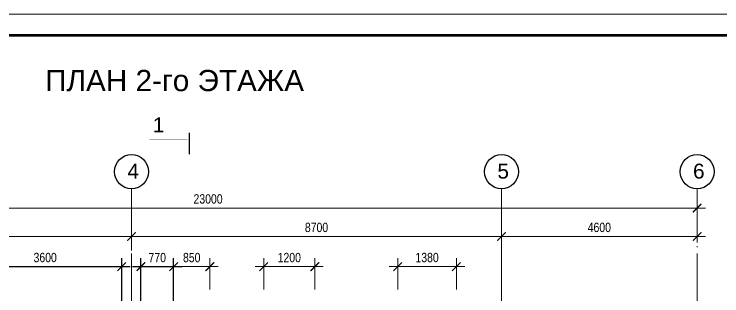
# Model space of a CAD drawing. Extents: x 4838367 to 4880367, y 1370221 to 1442915.
# Drawn here: x 4855135 to 4871776, y 1393301 to 1399921 of the extents above; entities that cross this region are included whole.
import ezdxf

# ---------------------------------------------------------------- set-up
doc = ezdxf.new("R2010")
doc.units = 0
doc.header["$MEASUREMENT"] = 0
doc.linetypes.add('ACAD_ISO04W100', pattern=[30.5, 24, -3, 0.5, -3])
doc.layers.get('0').update_dxf_attribs({"linetype": 'CONTINUOUS'})
doc.layers.get('DEFPOINTS').update_dxf_attribs({"linetype": 'CONTINUOUS'})
for name, color, linetype, lineweight in [('tekst', 150, 'CONTINUOUS', 13), ('осевые размеры', 80, 'CONTINUOUS', 9), ('стены', 7, 'CONTINUOUS', 60), ('текст13', 131, 'CONTINUOUS', 13)]:
    doc.layers.add(name, color=color, linetype=linetype, lineweight=lineweight)
for name, color, linetype in [('АР0-6_132-01_ВЫН', 132, 'CONTINUOUS'), ('АР1-3_210-10', 210, 'CONTINUOUS'), ('АР2-0_121-02_ТЕКСТ', 121, 'CONTINUOUS'), ('АР2-0_121-03_ТЕКСТ', 121, 'CONTINUOUS'), ('АР2-7_3-03_МАРК', 3, 'CONTINUOUS'), ('АР2-8_43-04_ПРГ', 43, 'CONTINUOUS'), ('ОСИ', 30, 'ACAD_ISO04W100')]:
    doc.layers.add(name, color=color, linetype=linetype)
doc.styles.add('AR-125', font='arial.ttf', dxfattribs={"height": 125})
doc.styles.add('AR220M100', font='arial.ttf', dxfattribs={"width": 0.8, "height": 220})
doc.styles.add('AR250', font='arial.ttf', dxfattribs={"height": 250})
doc.dimstyles.new('100', dxfattribs={"dimtxt": 1, "dimasz": 200, "dimexe": 200, "dimexo": 200, "dimgap": 100, "dimtad": 1, "dimdec": 0, "dimrnd": 1, "dimzin": 13, "dimdsep": 46, "dimtxsty": 'AR220M100', "dimblk1": 'ARCHTICK', "dimblk2": 'ARCHTICK', "dimsah": 1, "dimcen": 100, "dimdle": 200, "dimclrd": 256, "dimclre": 256, "dimclrt": 256, "dimadec": 0, "dimazin": 0, "dimtfac": 1, "dimtdec": 0, "dimtofl": 0, "dimtmove": 1, "dimatfit": 3, "dimldrblk": 'ARCHTICK', "dimfxl": 200, "dimtolj": 1, "dimtzin": 13, "dimlwd": -1, "dimlwe": -1, "dimarcsym": 0})

# ---------------------------------------------------------------- blocks, each defined once
blk = doc.blocks.new('_ARCHTICK')
at = {"color": 0, "linetype": 'ByBlock', "const_width": 0.15}
blk.add_lwpolyline([(-0.5, -0.5), (0.5, 0.5)], dxfattribs=at)
blk = doc.blocks.new('*D81')
at = {"layer": 'DEFPOINTS', "color": 0, "transparency": 16777216}
for p in [(4849395, 1394696), (4857895, 1394696), (4857895, 1394696)]:
    blk.add_point(p, dxfattribs=at)
at = {"layer": 'осевые размеры', "transparency": 16777216}
blk.add_line((4849195, 1394696), (4858095, 1394696), dxfattribs=at)
at = {"layer": 'осевые размеры', "transparency": 16777216, "xscale": 200, "yscale": 200, "zscale": 200, "rotation": 180}
blk.add_blockref('_ARCHTICK', (4849395, 1394696), dxfattribs=at)
at = {"layer": 'осевые размеры', "transparency": 16777216, "xscale": 200, "yscale": 200, "zscale": 200}
blk.add_blockref('_ARCHTICK', (4857895, 1394696), dxfattribs=at)
at = {"layer": 'осевые размеры', "transparency": 16777216, "insert": (4853645, 1394908), "char_height": 220, "attachment_point": 5, "style": 'AR220M100'}
blk.add_mtext('\\A1;8500', dxfattribs=at)
blk = doc.blocks.new('*D82')
at = {"layer": 'DEFPOINTS', "color": 0, "transparency": 16777216}
for p in [(4866595, 1394696), (4857895, 1394167), (4866595, 1393984)]:
    blk.add_point(p, dxfattribs=at)
at = {"layer": 'осевые размеры', "transparency": 16777216}
for p, q in [((4857895, 1394367), (4857895, 1394896)), ((4866595, 1394184), (4866595, 1394896)), ((4857695, 1394696), (4866795, 1394696))]:
    blk.add_line(p, q, dxfattribs=at)
at = {"layer": 'осевые размеры', "transparency": 16777216, "xscale": 200, "yscale": 200, "zscale": 200, "rotation": 180}
blk.add_blockref('_ARCHTICK', (4857895, 1394696), dxfattribs=at)
at = {"layer": 'осевые размеры', "transparency": 16777216, "xscale": 200, "yscale": 200, "zscale": 200}
blk.add_blockref('_ARCHTICK', (4866595, 1394696), dxfattribs=at)
at = {"layer": 'осевые размеры', "transparency": 16777216, "insert": (4862245, 1394908), "char_height": 220, "attachment_point": 5, "style": 'AR220M100'}
blk.add_mtext('\\A1;8700', dxfattribs=at)
blk = doc.blocks.new('*D95')
at = {"layer": 'DEFPOINTS', "color": 0, "transparency": 16777216}
for p in [(4859736, 1393987), (4858886, 1393253), (4859736, 1393253)]:
    blk.add_point(p, dxfattribs=at)
at = {"layer": 'текст13', "transparency": 16777216}
for p, q in [((4858886, 1393453), (4858886, 1394187)), ((4859736, 1393453), (4859736, 1394187)), ((4858686, 1393987), (4859936, 1393987))]:
    blk.add_line(p, q, dxfattribs=at)
at = {"layer": 'текст13', "transparency": 16777216, "xscale": 200, "yscale": 200, "zscale": 200, "rotation": 180}
blk.add_blockref('_ARCHTICK', (4858886, 1393987), dxfattribs=at)
at = {"layer": 'текст13', "transparency": 16777216, "xscale": 200, "yscale": 200, "zscale": 200}
blk.add_blockref('_ARCHTICK', (4859736, 1393987), dxfattribs=at)
at = {"layer": 'текст13', "transparency": 16777216, "insert": (4859311, 1394199), "char_height": 220, "attachment_point": 5, "style": 'AR220M100'}
blk.add_mtext('\\A1;850', dxfattribs=at)
blk = doc.blocks.new('*D96')
at = {"layer": 'DEFPOINTS', "color": 0, "transparency": 16777216}
for p in [(4864155, 1393987), (4864155, 1393253), (4865535, 1393253)]:
    blk.add_point(p, dxfattribs=at)
at = {"layer": 'текст13', "transparency": 16777216}
for p, q in [((4864155, 1393453), (4864155, 1394187)), ((4865535, 1393453), (4865535, 1394187)), ((4865735, 1393987), (4863955, 1393987))]:
    blk.add_line(p, q, dxfattribs=at)
at = {"layer": 'текст13', "transparency": 16777216, "xscale": 200, "yscale": 200, "zscale": 200, "rotation": 180}
blk.add_blockref('_ARCHTICK', (4864155, 1393987), dxfattribs=at)
at = {"layer": 'текст13', "transparency": 16777216, "xscale": 200, "yscale": 200, "zscale": 200}
blk.add_blockref('_ARCHTICK', (4865535, 1393987), dxfattribs=at)
at = {"layer": 'текст13', "transparency": 16777216, "insert": (4864845, 1394200), "char_height": 220, "attachment_point": 5, "style": 'AR220M100'}
blk.add_mtext('\\A1;1380', dxfattribs=at)
blk = doc.blocks.new('*D97')
at = {"layer": 'DEFPOINTS', "color": 0, "transparency": 16777216}
for p in [(4861005, 1393987), (4861005, 1393253), (4862205, 1393253)]:
    blk.add_point(p, dxfattribs=at)
at = {"layer": 'текст13', "transparency": 16777216}
for p, q in [((4861005, 1393453), (4861005, 1394187)), ((4862205, 1393453), (4862205, 1394187)), ((4862405, 1393987), (4860805, 1393987))]:
    blk.add_line(p, q, dxfattribs=at)
at = {"layer": 'текст13', "transparency": 16777216, "xscale": 200, "yscale": 200, "zscale": 200, "rotation": 180}
blk.add_blockref('_ARCHTICK', (4861005, 1393987), dxfattribs=at)
at = {"layer": 'текст13', "transparency": 16777216, "xscale": 200, "yscale": 200, "zscale": 200}
blk.add_blockref('_ARCHTICK', (4862205, 1393987), dxfattribs=at)
at = {"layer": 'текст13', "transparency": 16777216, "insert": (4861605, 1394199), "char_height": 220, "attachment_point": 5, "style": 'AR220M100'}
blk.add_mtext('\\A1;1200', dxfattribs=at)
blk = doc.blocks.new('*D128')
at = {"layer": 'DEFPOINTS', "color": 0, "transparency": 16777216}
for p in [(4849395, 1394696), (4857895, 1394696), (4857895, 1394696)]:
    blk.add_point(p, dxfattribs=at)
at = {"layer": 'осевые размеры', "transparency": 16777216}
blk.add_line((4849195, 1394696), (4858095, 1394696), dxfattribs=at)
at = {"layer": 'осевые размеры', "transparency": 16777216, "xscale": 200, "yscale": 200, "zscale": 200, "rotation": 180}
blk.add_blockref('_ARCHTICK', (4849395, 1394696), dxfattribs=at)
at = {"layer": 'осевые размеры', "transparency": 16777216, "xscale": 200, "yscale": 200, "zscale": 200}
blk.add_blockref('_ARCHTICK', (4857895, 1394696), dxfattribs=at)
at = {"layer": 'осевые размеры', "transparency": 16777216, "insert": (4853645, 1394908), "char_height": 220, "attachment_point": 5, "style": 'AR220M100'}
blk.add_mtext('\\A1;8500', dxfattribs=at)
blk = doc.blocks.new('*D129')
at = {"layer": 'DEFPOINTS', "color": 0, "transparency": 16777216}
for p in [(4866595, 1394696), (4857895, 1394167), (4866595, 1393984)]:
    blk.add_point(p, dxfattribs=at)
at = {"layer": 'осевые размеры', "transparency": 16777216}
for p, q in [((4857895, 1394367), (4857895, 1394896)), ((4866595, 1394184), (4866595, 1394896)), ((4857695, 1394696), (4866795, 1394696))]:
    blk.add_line(p, q, dxfattribs=at)
at = {"layer": 'осевые размеры', "transparency": 16777216, "xscale": 200, "yscale": 200, "zscale": 200, "rotation": 180}
blk.add_blockref('_ARCHTICK', (4857895, 1394696), dxfattribs=at)
at = {"layer": 'осевые размеры', "transparency": 16777216, "xscale": 200, "yscale": 200, "zscale": 200}
blk.add_blockref('_ARCHTICK', (4866595, 1394696), dxfattribs=at)
at = {"layer": 'осевые размеры', "transparency": 16777216, "insert": (4862245, 1394908), "char_height": 220, "attachment_point": 5, "style": 'AR220M100'}
blk.add_mtext('\\A1;8700', dxfattribs=at)
blk = doc.blocks.new('*D130')
at = {"layer": 'DEFPOINTS', "color": 0, "transparency": 16777216}
for p in [(4871195, 1394696), (4871195, 1394352), (4866595, 1394168)]:
    blk.add_point(p, dxfattribs=at)
at = {"layer": 'осевые размеры', "transparency": 16777216}
for p, q in [((4866595, 1394368), (4866595, 1394896)), ((4871195, 1394552), (4871195, 1394896)), ((4866395, 1394696), (4871395, 1394696))]:
    blk.add_line(p, q, dxfattribs=at)
at = {"layer": 'осевые размеры', "transparency": 16777216, "xscale": 200, "yscale": 200, "zscale": 200, "rotation": 180}
blk.add_blockref('_ARCHTICK', (4866595, 1394696), dxfattribs=at)
at = {"layer": 'осевые размеры', "transparency": 16777216, "xscale": 200, "yscale": 200, "zscale": 200}
blk.add_blockref('_ARCHTICK', (4871195, 1394696), dxfattribs=at)
at = {"layer": 'осевые размеры', "transparency": 16777216, "insert": (4868895, 1394908), "char_height": 220, "attachment_point": 5, "style": 'AR220M100'}
blk.add_mtext('\\A1;4600', dxfattribs=at)
blk = doc.blocks.new('*D131')
at = {"layer": 'DEFPOINTS', "color": 0, "transparency": 16777216}
for p in [(4848195, 1395452), (4871195, 1395452), (4871195, 1395365)]:
    blk.add_point(p, dxfattribs=at)
at = {"layer": 'осевые размеры', "transparency": 16777216}
for p, q in [((4847995, 1395365), (4871395, 1395365)), ((4848195, 1395252), (4848195, 1395165)), ((4871195, 1395252), (4871195, 1395165))]:
    blk.add_line(p, q, dxfattribs=at)
at = {"layer": 'осевые размеры', "transparency": 16777216, "xscale": 200, "yscale": 200, "zscale": 200, "rotation": 180}
blk.add_blockref('_ARCHTICK', (4848195, 1395365), dxfattribs=at)
at = {"layer": 'осевые размеры', "transparency": 16777216, "xscale": 200, "yscale": 200, "zscale": 200}
blk.add_blockref('_ARCHTICK', (4871195, 1395365), dxfattribs=at)
at = {"layer": 'осевые размеры', "transparency": 16777216, "insert": (4859695, 1395577), "char_height": 220, "attachment_point": 5, "style": 'AR220M100'}
blk.add_mtext('\\A1;23000', dxfattribs=at)
blk = doc.blocks.new('A$C61914B03')
at = {"layer": 'АР0-6_132-01_ВЫН'}
blk.add_lwpolyline([(33, 157, 0, 120, 0), (453, 157, 12, 12, 0), (933, 157, 12, 12, 0)], format="xyseb", dxfattribs=at)
at = {"layer": 'АР1-3_210-10'}
blk.add_line((0, 0), (0, 498), dxfattribs=at)
blk = doc.blocks.new('*D167')
at = {"layer": 'DEFPOINTS', "color": 0, "transparency": 16777216}
for p in [(4857665, 1393987), (4854065, 1392823), (4857665, 1392823)]:
    blk.add_point(p, dxfattribs=at)
at = {"layer": 'АР2-0_121-03_ТЕКСТ', "transparency": 16777216}
for p, q in [((4854065, 1393023), (4854065, 1394187)), ((4857665, 1393023), (4857665, 1394187)), ((4853865, 1393987), (4857865, 1393987))]:
    blk.add_line(p, q, dxfattribs=at)
at = {"layer": 'АР2-0_121-03_ТЕКСТ', "transparency": 16777216, "xscale": 200, "yscale": 200, "zscale": 200, "rotation": 180}
blk.add_blockref('_ARCHTICK', (4854065, 1393987), dxfattribs=at)
at = {"layer": 'АР2-0_121-03_ТЕКСТ', "transparency": 16777216, "xscale": 200, "yscale": 200, "zscale": 200}
blk.add_blockref('_ARCHTICK', (4857665, 1393987), dxfattribs=at)
at = {"layer": 'АР2-0_121-03_ТЕКСТ', "transparency": 16777216, "insert": (4855865, 1394200), "char_height": 220, "attachment_point": 5, "style": 'AR220M100'}
blk.add_mtext('\\A1;3600', dxfattribs=at)
blk = doc.blocks.new('*D175')
at = {"layer": 'DEFPOINTS', "color": 0, "transparency": 16777216}
for p in [(4858886, 1393987), (4858115, 1392853), (4858886, 1392853)]:
    blk.add_point(p, dxfattribs=at)
at = {"layer": 'АР2-0_121-03_ТЕКСТ', "transparency": 16777216}
for p, q in [((4858115, 1393053), (4858115, 1394187)), ((4858886, 1393053), (4858886, 1394187)), ((4857915, 1393987), (4859086, 1393987))]:
    blk.add_line(p, q, dxfattribs=at)
at = {"layer": 'АР2-0_121-03_ТЕКСТ', "transparency": 16777216, "xscale": 200, "yscale": 200, "zscale": 200, "rotation": 180}
blk.add_blockref('_ARCHTICK', (4858115, 1393987), dxfattribs=at)
at = {"layer": 'АР2-0_121-03_ТЕКСТ', "transparency": 16777216, "xscale": 200, "yscale": 200, "zscale": 200}
blk.add_blockref('_ARCHTICK', (4858886, 1393987), dxfattribs=at)
at = {"layer": 'АР2-0_121-03_ТЕКСТ', "transparency": 16777216, "insert": (4858500, 1394199), "char_height": 220, "attachment_point": 5, "style": 'AR220M100'}
blk.add_mtext('\\A1;770', dxfattribs=at)

msp = doc.modelspace()

# ---------------------------------------------------------------- linework, layer by layer
at = {"layer": 'tekst', "color": 7}
msp.add_line((4880367, 1399920.8), (4838367, 1399920.8), dxfattribs=at)
at = {"layer": 'ОСИ', "linetype": 'ACAD_ISO04W100', "lineweight": 9, "ltscale": 50}
for p, q in [((4857895.2, 1395819), (4857895.2, 1377941.9)), ((4866595.2, 1395819), (4866595.2, 1377941.9)), ((4871195.2, 1395819), (4871195.2, 1377941.9))]:
    msp.add_line(p, q, dxfattribs=at)
at = {"layer": 'ОСИ', "linetype": 'ByBlock', "ltscale": 40}
for centre in [(4857895.2, 1396219), (4866595.2, 1396219), (4871195.2, 1396219)]:
    msp.add_circle(centre, 400, dxfattribs=at)
at = {"layer": 'стены', "color": 7}
msp.add_lwpolyline([(4840367, 1370720.8), (4879867, 1370720.8), (4879867, 1399420.8), (4840367, 1399420.8)], close=True, dxfattribs=at)

# ---------------------------------------------------------------- block references
at = {"layer": 'АР2-8_43-04_ПРГ', "rotation": 180}
msp.add_blockref('A$C61914B03', (4859247.3, 1397131.4), dxfattribs=at)

# ---------------------------------------------------------------- texts
at = {"layer": 'АР2-0_121-02_ТЕКСТ', "style": 'AR-125'}
msp.add_text('ПЛАН 2-го ЭТАЖА', height=500, dxfattribs=at).set_placement((4855864.5, 1398111.2))
at = {"layer": 'АР2-7_3-03_МАРК', "style": 'AR250'}
msp.add_text('1', height=350, dxfattribs=at).set_placement((4858395, 1397142.7))
at = {"layer": 'ОСИ', "linetype": 'ByBlock', "ltscale": 40, "char_height": 350, "width": 1538.276, "attachment_point": 1, "style": 'AR-125'}
for s, insert in [('4', (4857798.4, 1396406.9)), ('5', (4866498.4, 1396406.9)), ('6', (4871098.4, 1396406.9))]:
    msp.add_mtext(s, dxfattribs=dict(at, insert=insert))

# ---------------------------------------------------------------- dimensions: what is measured, and where the dimension line sits
at = {"layer": 'АР2-0_121-03_ТЕКСТ'}
dim = msp.add_linear_dim(base=(4857665.2, 1393987.1), p1=(4854065.2, 1392822.9), p2=(4857665.2, 1392822.9), dimstyle='100', dxfattribs=at)
dim.commit()
dim.dimension.update_dxf_attribs({"geometry": '*D167', "text_midpoint": (4855865.2, 1394199.5)})
dim = msp.add_linear_dim(base=(4858885.6, 1393987.1), p1=(4858115.2, 1392852.9), p2=(4858885.6, 1392852.9), dimstyle='100', override={"dimzin": 1}, dxfattribs=at)
dim.commit()
dim.dimension.update_dxf_attribs({"geometry": '*D175', "text_midpoint": (4858500.4, 1394199.5)})
at = {"layer": 'осевые размеры'}
for base, p1, p2, picture, middle in [((4871195.2, 1395364.7), (4848195, 1395451.6), (4871195.2, 1395451.6), '*D131', (4859695.1, 1395577.1)), ((4857895.2, 1394695.9), (4849395, 1394695.9), (4857895.2, 1394695.9), '*D81', (4853645.1, 1394908.2)), ((4857895.2, 1394695.9), (4849395, 1394695.9), (4857895.2, 1394695.9), '*D128', (4853645.1, 1394908.2)), ((4866595.2, 1394695.9), (4857895.2, 1394167.3), (4866595.2, 1393983.5), '*D82', (4862245.2, 1394908.2)), ((4866595.2, 1394695.9), (4857895.2, 1394167.3), (4866595.2, 1393983.5), '*D129', (4862245.2, 1394908.2)), ((4871195.2, 1394695.9), (4866595.2, 1394168.1), (4871195.2, 1394351.9), '*D130', (4868895.2, 1394908.2))]:
    dim = msp.add_linear_dim(base=base, p1=p1, p2=p2, dimstyle='100', override={"dimtxt": 220, "dimtmove": 0, "dimarcsym": 1}, dxfattribs=at)
    dim.commit()
    dim.dimension.update_dxf_attribs({"geometry": picture, "text_midpoint": middle})
at = {"layer": 'текст13'}
dim = msp.add_linear_dim(base=(4859735.6, 1393987.1), p1=(4858885.6, 1393252.9), p2=(4859735.6, 1393252.9), dimstyle='100', dxfattribs=at)
dim.commit()
dim.dimension.update_dxf_attribs({"geometry": '*D95', "text_midpoint": (4859310.6, 1394199.5)})
for base, p1, p2, picture, middle in [((4861005.4, 1393987.1), (4862205.4, 1393252.9), (4861005.4, 1393252.9), '*D97', (4861605.4, 1394199.5)), ((4864155.2, 1393987.1), (4865535.2, 1393252.9), (4864155.2, 1393252.9), '*D96', (4864845.2, 1394199.5))]:
    dim = msp.add_linear_dim(base=base, p1=p1, p2=p2, angle=180, dimstyle='100', dxfattribs=at)
    dim.commit()
    dim.dimension.update_dxf_attribs({"geometry": picture, "text_midpoint": middle})

doc.saveas('drawing.dxf')
